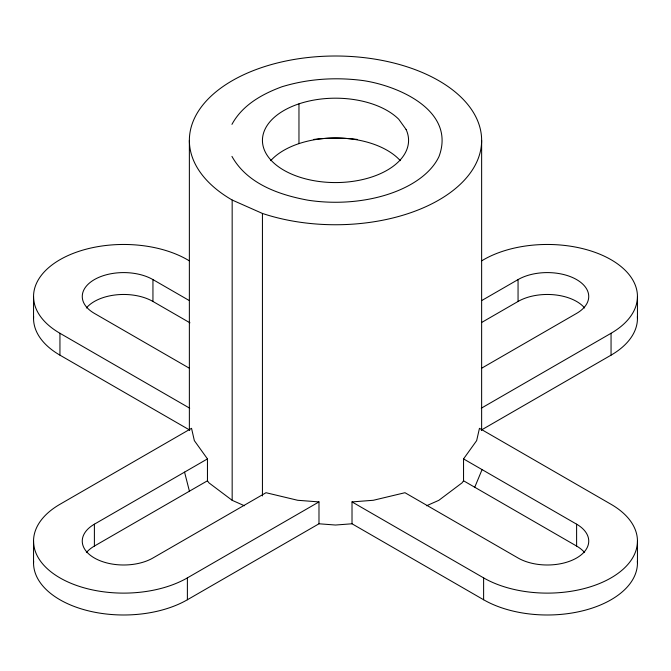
<?xml version="1.0" encoding="UTF-8"?>
<svg xmlns="http://www.w3.org/2000/svg" width="671" height="671" viewBox="0 0 671 671"><rect width="100%" height="100%" fill="white"/><g stroke="black" fill="none" stroke-linecap="round" stroke-linejoin="round"><path stroke-width="1.01" d="M474.741 487.247L482.072 469.608M231.948 124.361C242.365 105.104 262.025 94.116 281.895 86.777C308.224 78.708 336.003 76.972 363.246 80.595C398.926 85.896 455.894 110.883 439.052 156.393A107.201 61.891 0 0 1 307.754 200.159C278.75 194.783 247.121 183.653 231.948 156.393M426.538 505.766L438.834 500.323L462.059 482.852L463.544 480.78L463.544 458.905L476.653 440.629L479.463 428.324L611.055 504.298A90.115 52.028 0 0 1 611.055 577.882A90.115 52.028 0 0 1 483.615 577.882L352.015 501.908L352.015 523.783L483.615 599.757A90.115 52.028 0 0 0 583.359 610.652A90.115 52.028 0 0 0 637.391 561.031M481.795 260.751L483.615 259.702A90.115 52.028 0 0 1 611.055 259.702A90.115 52.028 0 0 1 611.055 333.277L611.055 355.152L481.266 430.086M318.985 501.908L297.681 500.281L266.018 492.715L152.946 557.995A41.409 23.904 0 0 1 94.393 557.995A41.409 23.904 0 0 1 94.393 524.185L207.456 458.905L194.347 440.629L191.537 428.324L59.945 504.298A90.115 52.028 0 0 0 59.945 577.882A90.115 52.028 0 0 0 187.385 577.882L318.985 501.908L318.985 523.783L187.385 599.757A90.115 52.028 0 0 1 87.641 610.652A90.115 52.028 0 0 1 33.609 561.031M481.87 300.474L518.054 279.589A41.409 23.904 0 0 1 576.607 279.589A41.409 23.904 0 0 1 576.607 313.391L481.635 368.228M86.366 552.585A41.409 23.904 0 0 1 94.393 546.06L207.456 480.78L207.456 458.905M481.87 322.348L518.054 301.464A41.409 23.904 0 0 1 584.634 307.989M481.275 408.203L611.055 333.277M352.015 501.908L373.319 500.281L404.982 492.715L518.054 557.995A41.409 23.904 0 0 0 576.607 557.995A41.409 23.904 0 0 0 576.607 524.185L463.544 458.905M352.015 523.783L335.5 525.032L318.985 523.783M232.166 200.033L262.436 213.445A146.135 84.37 0 0 0 481.082 147.729A146.135 84.37 0 0 0 285.519 61.095A146.135 84.37 0 0 0 232.166 200.033L232.166 500.323L244.462 505.766M189.205 260.751L187.385 259.702A90.115 52.028 0 0 0 59.945 259.702A90.115 52.028 0 0 0 59.945 333.277L59.945 355.152L189.759 430.103M189.365 368.228L94.393 313.391A41.409 23.904 0 0 1 94.393 279.589A41.409 23.904 0 0 1 152.946 279.589L189.13 300.474M86.366 307.989A41.409 23.904 0 0 1 152.946 301.464L189.927 322.81M463.544 480.78L576.607 546.06A41.409 23.904 0 0 1 584.634 552.585M59.945 333.277L189.725 408.203M232.166 500.323L208.941 482.852L207.456 480.78M184.559 472.124L189.423 491.197M637.45 296.49L637.45 318.364M637.45 541.086L637.45 562.969M576.607 524.185L576.607 546.06M518.054 279.589L518.054 301.464M483.615 577.882L483.615 599.757M481.635 140.373L481.635 430.203M298.964 103.846L298.964 143.619M262.436 213.445L262.436 495.944M189.365 140.373L189.365 430.203M187.385 577.882L187.385 599.757M152.946 279.589L152.946 301.464M94.393 524.185L94.393 546.06M33.55 296.49L33.55 318.364M33.55 541.086L33.55 562.969M637.391 316.435A90.115 52.028 0 0 1 611.055 355.152M59.945 355.152A90.115 52.028 0 0 1 33.609 316.435M313.793 139.425A107.201 61.891 0 0 1 357.207 139.425M270.698 160.663A73.064 42.189 0 0 1 335.5 137.966A73.064 42.189 0 0 1 400.302 160.663M406.081 129.461L398.775 119.287A73.064 42.189 0 0 0 275.647 116.184A73.064 42.189 0 0 0 322.81 181.925A73.064 42.189 0 0 0 406.081 129.461"/></g></svg>
